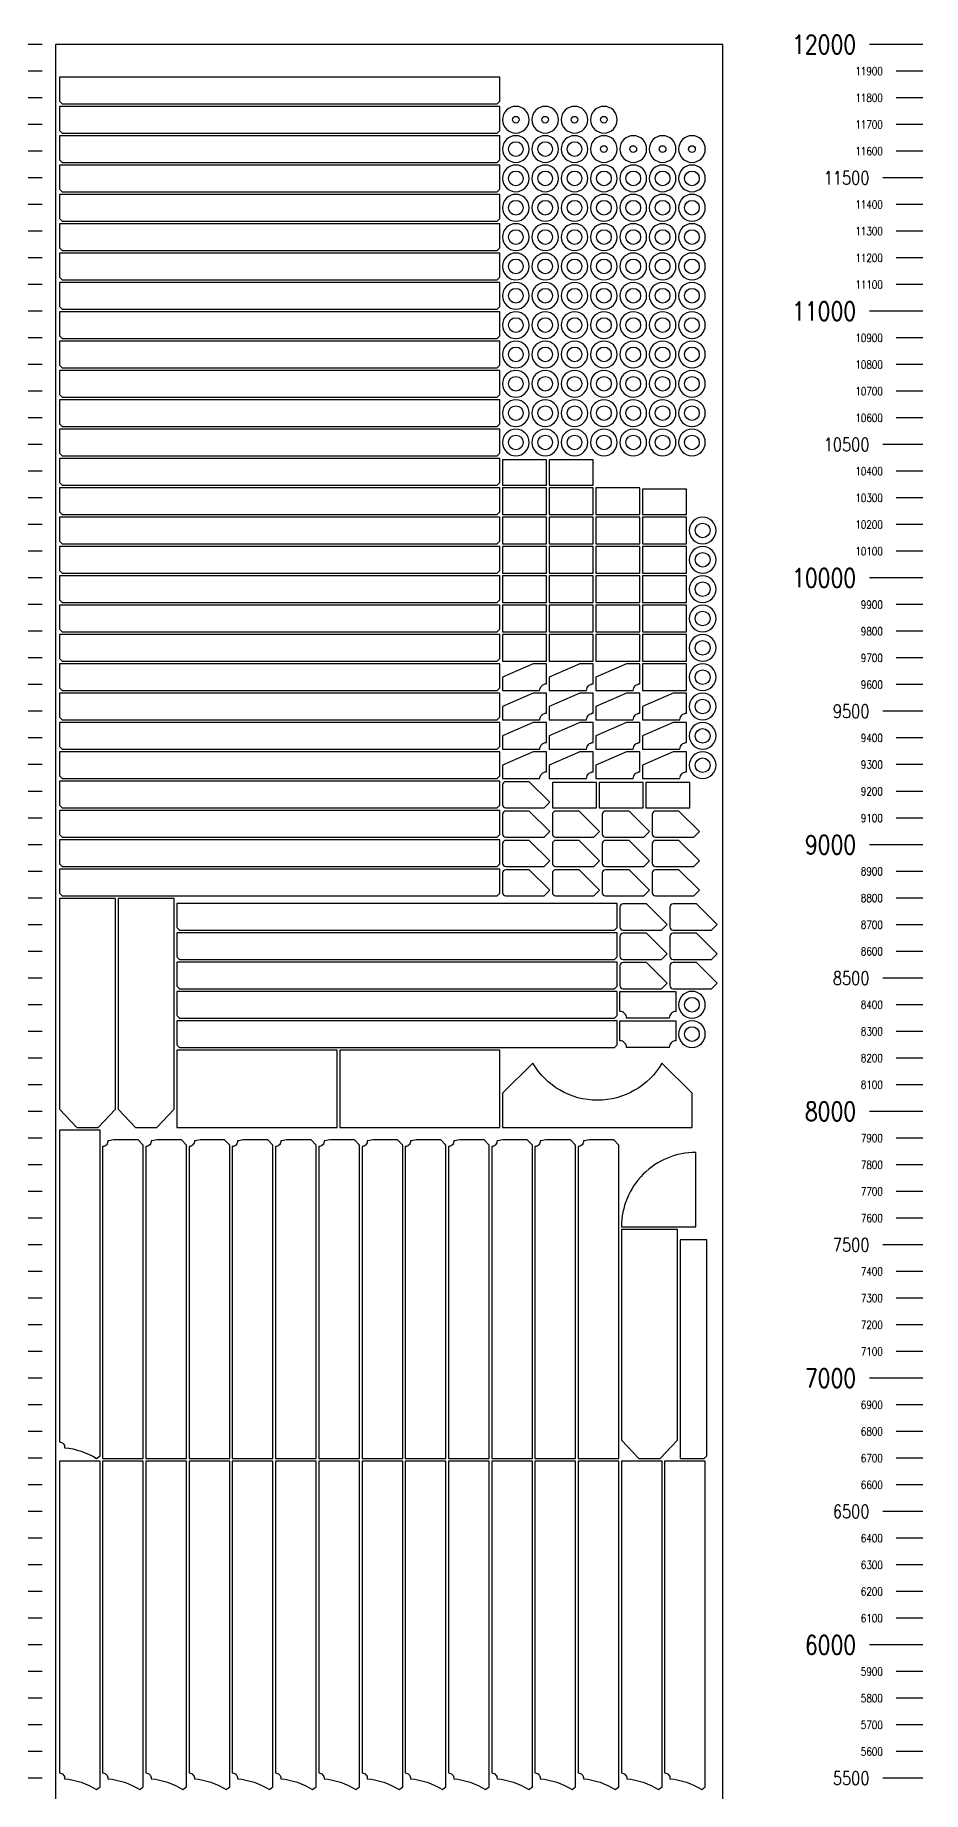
# Model space of a CAD drawing. Header units: millimetres. Extents: x 28039 to 145264, y 9873 to 40131.
# Drawn here: x 95840 to 99166, y 19844 to 26430 of the extents above; entities that cross this region are included whole.
import ezdxf
from ezdxf.enums import TextEntityAlignment as Align

# ---------------------------------------------------------------- set-up
doc = ezdxf.new("R2010")
doc.units = ezdxf.units.MM
doc.styles.add('EasyCutStyle', font='romans.shx', dxfattribs={"width": 0.8})

# ---------------------------------------------------------------- blocks, each defined once
blk = doc.blocks.new('LogoSheet_46632')
at = {"color": 1}
for p, q in [((-50, 12000), (-250, 12000)), ((-50, 11000), (-250, 11000)), ((-50, 10000), (-250, 10000)), ((-50, 9000), (-250, 9000)), ((-50, 8000), (-250, 8000)), ((-50, 7000), (-250, 7000)), ((-50, 6000), (-250, 6000))]:
    blk.add_line(p, q, dxfattribs=at)
at = {"color": 2}
for p, q in [((-50, 11900), (-150, 11900)), ((-50, 11800), (-150, 11800)), ((-50, 11700), (-150, 11700)), ((-50, 11600), (-150, 11600)), ((-50, 11400), (-150, 11400)), ((-50, 11300), (-150, 11300)), ((-50, 11200), (-150, 11200)), ((-50, 11100), (-150, 11100)), ((-50, 10900), (-150, 10900)), ((-50, 10800), (-150, 10800)), ((-50, 10700), (-150, 10700)), ((-50, 10600), (-150, 10600)), ((-50, 10400), (-150, 10400)), ((-50, 10300), (-150, 10300)), ((-50, 10200), (-150, 10200)), ((-50, 10100), (-150, 10100)), ((-50, 9900), (-150, 9900)), ((-50, 9800), (-150, 9800)), ((-50, 9700), (-150, 9700)), ((-50, 9600), (-150, 9600)), ((-50, 9400), (-150, 9400)), ((-50, 9300), (-150, 9300)), ((-50, 9200), (-150, 9200)), ((-50, 9100), (-150, 9100)), ((-50, 8900), (-150, 8900)), ((-50, 8800), (-150, 8800)), ((-50, 8700), (-150, 8700)), ((-50, 8600), (-150, 8600)), ((-50, 8400), (-150, 8400)), ((-50, 8300), (-150, 8300)), ((-50, 8200), (-150, 8200)), ((-50, 8100), (-150, 8100)), ((-50, 7900), (-150, 7900)), ((-50, 7800), (-150, 7800)), ((-50, 7700), (-150, 7700)), ((-50, 7600), (-150, 7600)), ((-50, 7400), (-150, 7400)), ((-50, 7300), (-150, 7300)), ((-50, 7200), (-150, 7200)), ((-50, 7100), (-150, 7100)), ((-50, 6900), (-150, 6900)), ((-50, 6800), (-150, 6800)), ((-50, 6700), (-150, 6700)), ((-50, 6600), (-150, 6600)), ((-50, 6400), (-150, 6400)), ((-50, 6300), (-150, 6300)), ((-50, 6200), (-150, 6200)), ((-50, 6100), (-150, 6100)), ((-50, 5900), (-150, 5900)), ((-50, 5800), (-150, 5800)), ((-50, 5700), (-150, 5700)), ((-50, 5600), (-150, 5600))]:
    blk.add_line(p, q, dxfattribs=at)
at = {"color": 7}
for p, q in [((-50, 11500), (-200, 11500)), ((-50, 10500), (-200, 10500)), ((-50, 9500), (-200, 9500)), ((-50, 8500), (-200, 8500)), ((-50, 7500), (-200, 7500)), ((-50, 6500), (-200, 6500)), ((-50, 5500), (-200, 5500))]:
    blk.add_line(p, q, dxfattribs=at)
at = {"style": 'EasyCutStyle', "width": 0.8}
for tag, p in [('MATERIAL_SHEET', (232.8, -612.4)), ('DIMENSION_SHEET', (232.8, -692.4)), ('THICKNESS_SHEET', (232.8, -772.4)), ('NAME_SHEET', (232.8, -852.4)), ('ID_SHEET', (232.8, -932.4))]:
    blk.add_attdef(tag, p, '', height=40, dxfattribs=at)
blk = doc.blocks.new('LogoSheet_40291')
at = {"color": 1}
for p, q in [((-50, 12000), (-250, 12000)), ((-50, 11000), (-250, 11000)), ((-50, 10000), (-250, 10000)), ((-50, 9000), (-250, 9000)), ((-50, 8000), (-250, 8000)), ((-50, 7000), (-250, 7000)), ((-50, 6000), (-250, 6000))]:
    blk.add_line(p, q, dxfattribs=at)
at = {"color": 2}
for p, q in [((-50, 11900), (-150, 11900)), ((-50, 11800), (-150, 11800)), ((-50, 11700), (-150, 11700)), ((-50, 11600), (-150, 11600)), ((-50, 11400), (-150, 11400)), ((-50, 11300), (-150, 11300)), ((-50, 11200), (-150, 11200)), ((-50, 11100), (-150, 11100)), ((-50, 10900), (-150, 10900)), ((-50, 10800), (-150, 10800)), ((-50, 10700), (-150, 10700)), ((-50, 10600), (-150, 10600)), ((-50, 10400), (-150, 10400)), ((-50, 10300), (-150, 10300)), ((-50, 10200), (-150, 10200)), ((-50, 10100), (-150, 10100)), ((-50, 9900), (-150, 9900)), ((-50, 9800), (-150, 9800)), ((-50, 9700), (-150, 9700)), ((-50, 9600), (-150, 9600)), ((-50, 9400), (-150, 9400)), ((-50, 9300), (-150, 9300)), ((-50, 9200), (-150, 9200)), ((-50, 9100), (-150, 9100)), ((-50, 8900), (-150, 8900)), ((-50, 8800), (-150, 8800)), ((-50, 8700), (-150, 8700)), ((-50, 8600), (-150, 8600)), ((-50, 8400), (-150, 8400)), ((-50, 8300), (-150, 8300)), ((-50, 8200), (-150, 8200)), ((-50, 8100), (-150, 8100)), ((-50, 7900), (-150, 7900)), ((-50, 7800), (-150, 7800)), ((-50, 7700), (-150, 7700)), ((-50, 7600), (-150, 7600)), ((-50, 7400), (-150, 7400)), ((-50, 7300), (-150, 7300)), ((-50, 7200), (-150, 7200)), ((-50, 7100), (-150, 7100)), ((-50, 6900), (-150, 6900)), ((-50, 6800), (-150, 6800)), ((-50, 6700), (-150, 6700)), ((-50, 6600), (-150, 6600)), ((-50, 6400), (-150, 6400)), ((-50, 6300), (-150, 6300)), ((-50, 6200), (-150, 6200)), ((-50, 6100), (-150, 6100)), ((-50, 5900), (-150, 5900)), ((-50, 5800), (-150, 5800)), ((-50, 5700), (-150, 5700)), ((-50, 5600), (-150, 5600))]:
    blk.add_line(p, q, dxfattribs=at)
at = {"color": 7}
for p, q in [((-50, 11500), (-200, 11500)), ((-50, 10500), (-200, 10500)), ((-50, 9500), (-200, 9500)), ((-50, 8500), (-200, 8500)), ((-50, 7500), (-200, 7500)), ((-50, 6500), (-200, 6500)), ((-50, 5500), (-200, 5500))]:
    blk.add_line(p, q, dxfattribs=at)
at = {"color": 7, "style": 'EasyCutStyle', "width": 0.8}
for s, height, p in [('12000', 70, (-300, 12000)), ('11900', 30, (-200, 11900)), ('11800', 30, (-200, 11800)), ('11700', 30, (-200, 11700)), ('11600', 30, (-200, 11600)), ('11500', 50, (-250, 11500)), ('11400', 30, (-200, 11400)), ('11300', 30, (-200, 11300)), ('11200', 30, (-200, 11200)), ('11100', 30, (-200, 11100)), ('11000', 70, (-300, 11000)), ('10900', 30, (-200, 10900)), ('10800', 30, (-200, 10800)), ('10700', 30, (-200, 10700)), ('10600', 30, (-200, 10600)), ('10500', 50, (-250, 10500)), ('10400', 30, (-200, 10400)), ('10300', 30, (-200, 10300)), ('10200', 30, (-200, 10200)), ('10100', 30, (-200, 10100)), ('10000', 70, (-300, 10000)), ('9900', 30, (-200, 9900)), ('9800', 30, (-200, 9800)), ('9700', 30, (-200, 9700)), ('9600', 30, (-200, 9600)), ('9500', 50, (-250, 9500)), ('9400', 30, (-200, 9400)), ('9300', 30, (-200, 9300)), ('9200', 30, (-200, 9200)), ('9100', 30, (-200, 9100)), ('9000', 70, (-300, 9000)), ('8900', 30, (-200, 8900)), ('8800', 30, (-200, 8800)), ('8700', 30, (-200, 8700)), ('8600', 30, (-200, 8600)), ('8500', 50, (-250, 8500)), ('8400', 30, (-200, 8400)), ('8300', 30, (-200, 8300)), ('8200', 30, (-200, 8200)), ('8100', 30, (-200, 8100)), ('8000', 70, (-300, 8000)), ('7900', 30, (-200, 7900)), ('7800', 30, (-200, 7800)), ('7700', 30, (-200, 7700)), ('7600', 30, (-200, 7600)), ('7500', 50, (-250, 7500)), ('7400', 30, (-200, 7400)), ('7300', 30, (-200, 7300)), ('7200', 30, (-200, 7200)), ('7100', 30, (-200, 7100)), ('7000', 70, (-300, 7000)), ('6900', 30, (-200, 6900)), ('6800', 30, (-200, 6800)), ('6700', 30, (-200, 6700)), ('6600', 30, (-200, 6600)), ('6500', 50, (-250, 6500)), ('6400', 30, (-200, 6400)), ('6300', 30, (-200, 6300)), ('6200', 30, (-200, 6200)), ('6100', 30, (-200, 6100)), ('6000', 70, (-300, 6000)), ('5900', 30, (-200, 5900)), ('5800', 30, (-200, 5800)), ('5700', 30, (-200, 5700)), ('5600', 30, (-200, 5600)), ('5500', 50, (-250, 5500))]:
    blk.add_text(s, height=height, dxfattribs=at).set_placement(p, align=Align.MIDDLE_RIGHT)
at = {"style": 'EasyCutStyle', "width": 0.8}
for tag, p in [('MATERIAL_SHEET', (232.8, -612.4)), ('DIMENSION_SHEET', (232.8, -692.4)), ('THICKNESS_SHEET', (232.8, -772.4)), ('NAME_SHEET', (232.8, -852.4)), ('ID_SHEET', (232.8, -932.4))]:
    blk.add_attdef(tag, p, '', height=40, dxfattribs=at)

msp = doc.modelspace()

# ---------------------------------------------------------------- linework, layer by layer
at = {"color": 34, "true_color": 0x945a17}
msp.add_lwpolyline([(95915.9, 14395.1), (98415.9, 14395.1), (98415.9, 26395.1), (95915.9, 26395.1)], close=True, dxfattribs=at)
at = {"color": 2}
for points in [[(95930.9, 26183.1), (95940.9, 26173.1), (97570.9, 26173.1), (97580.9, 26183.1), (97580.9, 26273.1), (95930.9, 26273.1)], [(95930.9, 26073.1), (95940.9, 26063.1), (97570.9, 26063.1), (97580.9, 26073.1), (97580.9, 26163.1), (95930.9, 26163.1)], [(95930.9, 25963.1), (95940.9, 25953.1), (97570.9, 25953.1), (97580.9, 25963.1), (97580.9, 26053.1), (95930.9, 26053.1)], [(95930.9, 25853.1), (95940.9, 25843.1), (97570.9, 25843.1), (97580.9, 25853.1), (97580.9, 25943.1), (95930.9, 25943.1)], [(95930.9, 25743.1), (95940.9, 25733.1), (97570.9, 25733.1), (97580.9, 25743.1), (97580.9, 25833.1), (95930.9, 25833.1)], [(95930.9, 25633.1), (95940.9, 25623.1), (97570.9, 25623.1), (97580.9, 25633.1), (97580.9, 25723.1), (95930.9, 25723.1)], [(95930.9, 25523.1), (95940.9, 25513.1), (97570.9, 25513.1), (97580.9, 25523.1), (97580.9, 25613.1), (95930.9, 25613.1)], [(95930.9, 25413.1), (95940.9, 25403.1), (97570.9, 25403.1), (97580.9, 25413.1), (97580.9, 25503.1), (95930.9, 25503.1)], [(95930.9, 25303.1), (95940.9, 25293.1), (97570.9, 25293.1), (97580.9, 25303.1), (97580.9, 25393.1), (95930.9, 25393.1)], [(95930.9, 25193.1), (95940.9, 25183.1), (97570.9, 25183.1), (97580.9, 25193.1), (97580.9, 25283.1), (95930.9, 25283.1)], [(95930.9, 25083.1), (95940.9, 25073.1), (97570.9, 25073.1), (97580.9, 25083.1), (97580.9, 25173.1), (95930.9, 25173.1)], [(95930.9, 24973.1), (95940.9, 24963.1), (97570.9, 24963.1), (97580.9, 24973.1), (97580.9, 25063.1), (95930.9, 25063.1)], [(95930.9, 24863.1), (95940.9, 24853.1), (97570.9, 24853.1), (97580.9, 24863.1), (97580.9, 24953.1), (95930.9, 24953.1)], [(95930.9, 24753.1), (95940.9, 24743.1), (97570.9, 24743.1), (97580.9, 24753.1), (97580.9, 24843.1), (95930.9, 24843.1)], [(97590.9, 24743.1), (97755.9, 24743.1), (97755.9, 24838.1), (97590.9, 24838.1)], [(97765.9, 24743.1), (97930.9, 24743.1), (97930.9, 24838.1), (97765.9, 24838.1)], [(95930.9, 24643.1), (95940.9, 24633.1), (97570.9, 24633.1), (97580.9, 24643.1), (97580.9, 24733.1), (95930.9, 24733.1)], [(97755.9, 24633.1), (97755.9, 24733.1), (97590.9, 24733.1), (97590.9, 24633.1)], [(97930.9, 24633.1), (97930.9, 24733.1), (97765.9, 24733.1), (97765.9, 24633.1)], [(98105.9, 24633.1), (98105.9, 24733.1), (97940.9, 24733.1), (97940.9, 24633.1)], [(98115.9, 24633.1), (98280.9, 24633.1), (98280.9, 24728.1), (98115.9, 24728.1)], [(95930.9, 24533.1), (95940.9, 24523.1), (97570.9, 24523.1), (97580.9, 24533.1), (97580.9, 24623.1), (95930.9, 24623.1)], [(97755.9, 24523.1), (97755.9, 24623.1), (97590.9, 24623.1), (97590.9, 24523.1)], [(97930.9, 24523.1), (97930.9, 24623.1), (97765.9, 24623.1), (97765.9, 24523.1)], [(98105.9, 24523.1), (98105.9, 24623.1), (97940.9, 24623.1), (97940.9, 24523.1)], [(98280.9, 24523.1), (98280.9, 24623.1), (98115.9, 24623.1), (98115.9, 24523.1)], [(95930.9, 24423.1), (95940.9, 24413.1), (97570.9, 24413.1), (97580.9, 24423.1), (97580.9, 24513.1), (95930.9, 24513.1)], [(97755.9, 24413.1), (97755.9, 24513.1), (97590.9, 24513.1), (97590.9, 24413.1)], [(97930.9, 24413.1), (97930.9, 24513.1), (97765.9, 24513.1), (97765.9, 24413.1)], [(98105.9, 24413.1), (98105.9, 24513.1), (97940.9, 24513.1), (97940.9, 24413.1)], [(98280.9, 24413.1), (98280.9, 24513.1), (98115.9, 24513.1), (98115.9, 24413.1)], [(95930.9, 24313.1), (95940.9, 24303.1), (97570.9, 24303.1), (97580.9, 24313.1), (97580.9, 24403.1), (95930.9, 24403.1)], [(97755.9, 24303.1), (97755.9, 24403.1), (97590.9, 24403.1), (97590.9, 24303.1)], [(97930.9, 24303.1), (97930.9, 24403.1), (97765.9, 24403.1), (97765.9, 24303.1)], [(98105.9, 24303.1), (98105.9, 24403.1), (97940.9, 24403.1), (97940.9, 24303.1)], [(98280.9, 24303.1), (98280.9, 24403.1), (98115.9, 24403.1), (98115.9, 24303.1)], [(95930.9, 24203.1), (95940.9, 24193.1), (97570.9, 24193.1), (97580.9, 24203.1), (97580.9, 24293.1), (95930.9, 24293.1)], [(97755.9, 24193.1), (97755.9, 24293.1), (97590.9, 24293.1), (97590.9, 24193.1)], [(97930.9, 24193.1), (97930.9, 24293.1), (97765.9, 24293.1), (97765.9, 24193.1)], [(98105.9, 24193.1), (98105.9, 24293.1), (97940.9, 24293.1), (97940.9, 24193.1)], [(98280.9, 24193.1), (98280.9, 24293.1), (98115.9, 24293.1), (98115.9, 24193.1)], [(95930.9, 24093.1), (95940.9, 24083.1), (97570.9, 24083.1), (97580.9, 24093.1), (97580.9, 24183.1), (95930.9, 24183.1)], [(97755.9, 24083.1), (97755.9, 24183.1), (97590.9, 24183.1), (97590.9, 24083.1)], [(97930.9, 24083.1), (97930.9, 24183.1), (97765.9, 24183.1), (97765.9, 24083.1)], [(98105.9, 24083.1), (98105.9, 24183.1), (97940.9, 24183.1), (97940.9, 24083.1)], [(98280.9, 24083.1), (98280.9, 24183.1), (98115.9, 24183.1), (98115.9, 24083.1)], [(95930.9, 23983.1), (95940.9, 23973.1), (97570.9, 23973.1), (97580.9, 23983.1), (97580.9, 24073.1), (95930.9, 24073.1)], [(98280.9, 23973.1), (98280.9, 24073.1), (98115.9, 24073.1), (98115.9, 23973.1)], [(95930.9, 23873.1), (95940.9, 23863.1), (97570.9, 23863.1), (97580.9, 23873.1), (97580.9, 23963.1), (95930.9, 23963.1)], [(95930.9, 23763.1), (95940.9, 23753.1), (97570.9, 23753.1), (97580.9, 23763.1), (97580.9, 23853.1), (95930.9, 23853.1)], [(95930.9, 23653.1), (95940.9, 23643.1), (97570.9, 23643.1), (97580.9, 23653.1), (97580.9, 23743.1), (95930.9, 23743.1)], [(95930.9, 23543.1), (95940.9, 23533.1), (97570.9, 23533.1), (97580.9, 23543.1), (97580.9, 23633.1), (95930.9, 23633.1)], [(97777.9, 23533.1), (97942.9, 23533.1), (97942.9, 23628.1), (97777.9, 23628.1)], [(97952.9, 23533.1), (98117.9, 23533.1), (98117.9, 23628.1), (97952.9, 23628.1)], [(98127.9, 23533.1), (98292.9, 23533.1), (98292.9, 23628.1), (98127.9, 23628.1)], [(95930.9, 23433.1), (95940.9, 23423.1), (97570.9, 23423.1), (97580.9, 23433.1), (97580.9, 23523.1), (95930.9, 23523.1)], [(95930.9, 23323.1), (95940.9, 23313.1), (97570.9, 23313.1), (97580.9, 23323.1), (97580.9, 23413.1), (95930.9, 23413.1)], [(95930.9, 23213.1), (95940.9, 23203.1), (97570.9, 23203.1), (97580.9, 23213.1), (97580.9, 23303.1), (95930.9, 23303.1)], [(96075.9, 22335.1), (96140.9, 22403.1), (96140.9, 23193.1), (95930.9, 23193.1), (95930.9, 22403.1), (95995.9, 22335.1)], [(96295.9, 22335.1), (96360.9, 22403.1), (96360.9, 23193.1), (96150.9, 23193.1), (96150.9, 22403.1), (96215.9, 22335.1)], [(96370.9, 23085.1), (96380.9, 23075.1), (98010.9, 23075.1), (98020.9, 23085.1), (98020.9, 23175.1), (96370.9, 23175.1)], [(96370.9, 22975.1), (96380.9, 22965.1), (98010.9, 22965.1), (98020.9, 22975.1), (98020.9, 23065.1), (96370.9, 23065.1)], [(96370.9, 22865.1), (96380.9, 22855.1), (98010.9, 22855.1), (98020.9, 22865.1), (98020.9, 22955.1), (96370.9, 22955.1)], [(96370.9, 22755.1), (96380.9, 22745.1), (98010.9, 22745.1), (98020.9, 22755.1), (98020.9, 22845.1), (96370.9, 22845.1)], [(96370.9, 22645.1), (96380.9, 22635.1), (98010.9, 22635.1), (98020.9, 22645.1), (98020.9, 22735.1), (96370.9, 22735.1)], [(96370.9, 22335.1), (96970.9, 22335.1), (96970.9, 22625.1), (96370.9, 22625.1)], [(96980.9, 22335.1), (97580.9, 22335.1), (97580.9, 22625.1), (96980.9, 22625.1)], [(98181.9, 21094.1), (98246.9, 21162.1), (98246.9, 21952.1), (98036.9, 21952.1), (98036.9, 21162.1), (98101.9, 21094.1)], [(98346.9, 21094.1), (98356.9, 21104.1), (98356.9, 21914.1), (98256.9, 21914.1), (98256.9, 21094.1)]]:
    msp.add_lwpolyline(points, close=True, dxfattribs=at)
at = {"color": 2, "elevation": 0}
for points in [[(97640.9, 26063.1, 1), (97640.9, 26163.1, 1)], [(97750.9, 26063.1, 1), (97750.9, 26163.1, 1)], [(97860.9, 26063.1, 1), (97860.9, 26163.1, 1)], [(97970.9, 26063.1, 1), (97970.9, 26163.1, 1)], [(97640.9, 25953.1, 1), (97640.9, 26053.1, 1)], [(97750.9, 25953.1, 1), (97750.9, 26053.1, 1)], [(97860.9, 25953.1, 1), (97860.9, 26053.1, 1)], [(97970.9, 25953.1, 1), (97970.9, 26053.1, 1)], [(98080.9, 25953.1, 1), (98080.9, 26053.1, 1)], [(98190.9, 25953.1, 1), (98190.9, 26053.1, 1)], [(98300.9, 25953.1, 1), (98300.9, 26053.1, 1)], [(97640.9, 25843.1, 1), (97640.9, 25943.1, 1)], [(97750.9, 25843.1, 1), (97750.9, 25943.1, 1)], [(97860.9, 25843.1, 1), (97860.9, 25943.1, 1)], [(97970.9, 25843.1, 1), (97970.9, 25943.1, 1)], [(98080.9, 25843.1, 1), (98080.9, 25943.1, 1)], [(98190.9, 25843.1, 1), (98190.9, 25943.1, 1)], [(98300.9, 25843.1, 1), (98300.9, 25943.1, 1)], [(97640.9, 25733.1, 1), (97640.9, 25833.1, 1)], [(97750.9, 25733.1, 1), (97750.9, 25833.1, 1)], [(97860.9, 25733.1, 1), (97860.9, 25833.1, 1)], [(97970.9, 25733.1, 1), (97970.9, 25833.1, 1)], [(98080.9, 25733.1, 1), (98080.9, 25833.1, 1)], [(98190.9, 25733.1, 1), (98190.9, 25833.1, 1)], [(98300.9, 25733.1, 1), (98300.9, 25833.1, 1)], [(97640.9, 25623.1, 1), (97640.9, 25723.1, 1)], [(97750.9, 25623.1, 1), (97750.9, 25723.1, 1)], [(97860.9, 25623.1, 1), (97860.9, 25723.1, 1)], [(97970.9, 25623.1, 1), (97970.9, 25723.1, 1)], [(98080.9, 25623.1, 1), (98080.9, 25723.1, 1)], [(98190.9, 25623.1, 1), (98190.9, 25723.1, 1)], [(98300.9, 25623.1, 1), (98300.9, 25723.1, 1)], [(97640.9, 25513.1, 1), (97640.9, 25613.1, 1)], [(97750.9, 25513.1, 1), (97750.9, 25613.1, 1)], [(97860.9, 25513.1, 1), (97860.9, 25613.1, 1)], [(97970.9, 25513.1, 1), (97970.9, 25613.1, 1)], [(98080.9, 25513.1, 1), (98080.9, 25613.1, 1)], [(98190.9, 25513.1, 1), (98190.9, 25613.1, 1)], [(98300.9, 25513.1, 1), (98300.9, 25613.1, 1)], [(97640.9, 25403.1, 1), (97640.9, 25503.1, 1)], [(97750.9, 25403.1, 1), (97750.9, 25503.1, 1)], [(97860.9, 25403.1, 1), (97860.9, 25503.1, 1)], [(97970.9, 25403.1, 1), (97970.9, 25503.1, 1)], [(98080.9, 25403.1, 1), (98080.9, 25503.1, 1)], [(98190.9, 25403.1, 1), (98190.9, 25503.1, 1)], [(98300.9, 25403.1, 1), (98300.9, 25503.1, 1)], [(97640.9, 25293.1, 1), (97640.9, 25393.1, 1)], [(97750.9, 25293.1, 1), (97750.9, 25393.1, 1)], [(97860.9, 25293.1, 1), (97860.9, 25393.1, 1)], [(97970.9, 25293.1, 1), (97970.9, 25393.1, 1)], [(98080.9, 25293.1, 1), (98080.9, 25393.1, 1)], [(98190.9, 25293.1, 1), (98190.9, 25393.1, 1)], [(98300.9, 25293.1, 1), (98300.9, 25393.1, 1)], [(97640.9, 25183.1, 1), (97640.9, 25283.1, 1)], [(97750.9, 25183.1, 1), (97750.9, 25283.1, 1)], [(97860.9, 25183.1, 1), (97860.9, 25283.1, 1)], [(97970.9, 25183.1, 1), (97970.9, 25283.1, 1)], [(98080.9, 25183.1, 1), (98080.9, 25283.1, 1)], [(98190.9, 25183.1, 1), (98190.9, 25283.1, 1)], [(98300.9, 25183.1, 1), (98300.9, 25283.1, 1)], [(97640.9, 25073.1, 1), (97640.9, 25173.1, 1)], [(97750.9, 25073.1, 1), (97750.9, 25173.1, 1)], [(97860.9, 25073.1, 1), (97860.9, 25173.1, 1)], [(97970.9, 25073.1, 1), (97970.9, 25173.1, 1)], [(98080.9, 25073.1, 1), (98080.9, 25173.1, 1)], [(98190.9, 25073.1, 1), (98190.9, 25173.1, 1)], [(98300.9, 25073.1, 1), (98300.9, 25173.1, 1)], [(97640.9, 24963.1, 1), (97640.9, 25063.1, 1)], [(97750.9, 24963.1, 1), (97750.9, 25063.1, 1)], [(97860.9, 24963.1, 1), (97860.9, 25063.1, 1)], [(97970.9, 24963.1, 1), (97970.9, 25063.1, 1)], [(98080.9, 24963.1, 1), (98080.9, 25063.1, 1)], [(98190.9, 24963.1, 1), (98190.9, 25063.1, 1)], [(98300.9, 24963.1, 1), (98300.9, 25063.1, 1)], [(97640.9, 24853.1, 1), (97640.9, 24953.1, 1)], [(97750.9, 24853.1, 1), (97750.9, 24953.1, 1)], [(97860.9, 24853.1, 1), (97860.9, 24953.1, 1)], [(97970.9, 24853.1, 1), (97970.9, 24953.1, 1)], [(98080.9, 24853.1, 1), (98080.9, 24953.1, 1)], [(98190.9, 24853.1, 1), (98190.9, 24953.1, 1)], [(98300.9, 24853.1, 1), (98300.9, 24953.1, 1)], [(98340.9, 24523.1, 1), (98340.9, 24623.1, 1)], [(98340.9, 24413.1, 1), (98340.9, 24513.1, 1)], [(98340.9, 24303.1, 1), (98340.9, 24403.1, 1)], [(98340.9, 24193.1, 1), (98340.9, 24293.1, 1)], [(98340.9, 24083.1, 1), (98340.9, 24183.1, 1)], [(97590.9, 23973.1), (97730.9, 23973.1, -0.414214), (97755.9, 23998.1), (97755.9, 24073.1), (97705.9, 24073.1), (97590.9, 24023.1)], [(97765.9, 23973.1), (97905.9, 23973.1, -0.414214), (97930.9, 23998.1), (97930.9, 24073.1), (97880.9, 24073.1), (97765.9, 24023.1)], [(97940.9, 23973.1), (98080.9, 23973.1, -0.414214), (98105.9, 23998.1), (98105.9, 24073.1), (98055.9, 24073.1), (97940.9, 24023.1)], [(98340.9, 23973.1, 1), (98340.9, 24073.1, 1)], [(97590.9, 23863.1), (97730.9, 23863.1, -0.414214), (97755.9, 23888.1), (97755.9, 23963.1), (97705.9, 23963.1), (97590.9, 23913.1)], [(97765.9, 23863.1), (97905.9, 23863.1, -0.414214), (97930.9, 23888.1), (97930.9, 23963.1), (97880.9, 23963.1), (97765.9, 23913.1)], [(97940.9, 23863.1), (98080.9, 23863.1, -0.414214), (98105.9, 23888.1), (98105.9, 23963.1), (98055.9, 23963.1), (97940.9, 23913.1)], [(98115.9, 23863.1), (98255.9, 23863.1, -0.414214), (98280.9, 23888.1), (98280.9, 23963.1), (98230.9, 23963.1), (98115.9, 23913.1)], [(98340.9, 23863.1, 1), (98340.9, 23963.1, 1)], [(97590.9, 23753.1), (97730.9, 23753.1, -0.414214), (97755.9, 23778.1), (97755.9, 23853.1), (97705.9, 23853.1), (97590.9, 23803.1)], [(97765.9, 23753.1), (97905.9, 23753.1, -0.414214), (97930.9, 23778.1), (97930.9, 23853.1), (97880.9, 23853.1), (97765.9, 23803.1)], [(97940.9, 23753.1), (98080.9, 23753.1, -0.414214), (98105.9, 23778.1), (98105.9, 23853.1), (98055.9, 23853.1), (97940.9, 23803.1)], [(98115.9, 23753.1), (98255.9, 23753.1, -0.414214), (98280.9, 23778.1), (98280.9, 23853.1), (98230.9, 23853.1), (98115.9, 23803.1)], [(98340.9, 23753.1, 1), (98340.9, 23853.1, 1)], [(97590.9, 23643.1), (97730.9, 23643.1, -0.414214), (97755.9, 23668.1), (97755.9, 23743.1), (97705.9, 23743.1), (97590.9, 23693.1)], [(97765.9, 23643.1), (97905.9, 23643.1, -0.414214), (97930.9, 23668.1), (97930.9, 23743.1), (97880.9, 23743.1), (97765.9, 23693.1)], [(97940.9, 23643.1), (98080.9, 23643.1, -0.414214), (98105.9, 23668.1), (98105.9, 23743.1), (98055.9, 23743.1), (97940.9, 23693.1)], [(98115.9, 23643.1), (98255.9, 23643.1, -0.414214), (98280.9, 23668.1), (98280.9, 23743.1), (98230.9, 23743.1), (98115.9, 23693.1)], [(98340.9, 23643.1, 1), (98340.9, 23743.1, 1)], [(97590.9, 23545.1, 0.414214), (97602.9, 23533.1), (97746.5, 23533.1), (97767.7, 23554.3), (97690.9, 23631.1), (97602.9, 23631.1, 0.414214), (97590.9, 23619.1)], [(97590.9, 23435.1, 0.414214), (97602.9, 23423.1), (97746.5, 23423.1), (97767.7, 23444.3), (97690.9, 23521.1), (97602.9, 23521.1, 0.414214), (97590.9, 23509.1)], [(97777.9, 23435.1, 0.414214), (97789.9, 23423.1), (97933.5, 23423.1), (97954.7, 23444.3), (97877.9, 23521.1), (97789.9, 23521.1, 0.414214), (97777.9, 23509.1)], [(97964.9, 23435.1, 0.414214), (97976.9, 23423.1), (98120.5, 23423.1), (98141.7, 23444.3), (98064.9, 23521.1), (97976.9, 23521.1, 0.414214), (97964.9, 23509.1)], [(98151.9, 23435.1, 0.414214), (98163.9, 23423.1), (98307.5, 23423.1), (98328.7, 23444.3), (98251.9, 23521.1), (98163.9, 23521.1, 0.414214), (98151.9, 23509.1)], [(97590.9, 23325.1, 0.414214), (97602.9, 23313.1), (97746.5, 23313.1), (97767.7, 23334.3), (97690.9, 23411.1), (97602.9, 23411.1, 0.414214), (97590.9, 23399.1)], [(97777.9, 23325.1, 0.414214), (97789.9, 23313.1), (97933.5, 23313.1), (97954.7, 23334.3), (97877.9, 23411.1), (97789.9, 23411.1, 0.414214), (97777.9, 23399.1)], [(97964.9, 23325.1, 0.414214), (97976.9, 23313.1), (98120.5, 23313.1), (98141.7, 23334.3), (98064.9, 23411.1), (97976.9, 23411.1, 0.414214), (97964.9, 23399.1)], [(98151.9, 23325.1, 0.414214), (98163.9, 23313.1), (98307.5, 23313.1), (98328.7, 23334.3), (98251.9, 23411.1), (98163.9, 23411.1, 0.414214), (98151.9, 23399.1)], [(97590.9, 23215.1, 0.414214), (97602.9, 23203.1), (97746.5, 23203.1), (97767.7, 23224.3), (97690.9, 23301.1), (97602.9, 23301.1, 0.414214), (97590.9, 23289.1)], [(97777.9, 23215.1, 0.414214), (97789.9, 23203.1), (97933.5, 23203.1), (97954.7, 23224.3), (97877.9, 23301.1), (97789.9, 23301.1, 0.414214), (97777.9, 23289.1)], [(97964.9, 23215.1, 0.414214), (97976.9, 23203.1), (98120.5, 23203.1), (98141.7, 23224.3), (98064.9, 23301.1), (97976.9, 23301.1, 0.414214), (97964.9, 23289.1)], [(98151.9, 23215.1, 0.414214), (98163.9, 23203.1), (98307.5, 23203.1), (98328.7, 23224.3), (98251.9, 23301.1), (98163.9, 23301.1, 0.414214), (98151.9, 23289.1)], [(98030.9, 23087.1, 0.414214), (98042.9, 23075.1), (98186.5, 23075.1), (98207.7, 23096.3), (98130.9, 23173.1), (98042.9, 23173.1, 0.414214), (98030.9, 23161.1)], [(98217.9, 23087.1, 0.414214), (98229.9, 23075.1), (98373.5, 23075.1), (98394.7, 23096.3), (98317.9, 23173.1), (98229.9, 23173.1, 0.414214), (98217.9, 23161.1)], [(98030.9, 22977.1, 0.414214), (98042.9, 22965.1), (98186.5, 22965.1), (98207.7, 22986.3), (98130.9, 23063.1), (98042.9, 23063.1, 0.414214), (98030.9, 23051.1)], [(98217.9, 22977.1, 0.414214), (98229.9, 22965.1), (98373.5, 22965.1), (98394.7, 22986.3), (98317.9, 23063.1), (98229.9, 23063.1, 0.414214), (98217.9, 23051.1)], [(98030.9, 22867.1, 0.414214), (98042.9, 22855.1), (98186.5, 22855.1), (98207.7, 22876.3), (98130.9, 22953.1), (98042.9, 22953.1, 0.414214), (98030.9, 22941.1)], [(98217.9, 22867.1, 0.414214), (98229.9, 22855.1), (98373.5, 22855.1), (98394.7, 22876.3), (98317.9, 22953.1), (98229.9, 22953.1, 0.414214), (98217.9, 22941.1)], [(98300.9, 22745.1, 1), (98300.9, 22845.1, 1)], [(98300.9, 22635.1, 1), (98300.9, 22735.1, 1)], [(97590.9, 22335.1), (98301.9, 22335.1), (98301.9, 22463.1), (98188.4, 22576.6, -0.577744), (97704.3, 22576.6), (97590.9, 22463.1)], [(95950.4, 21134.5, -0.113956), (96069.5, 21094.1), (96082.9, 21103.7), (96082.9, 22325.1), (95930.5, 22325.1), (95930.5, 21155.9, -0.434245)], [(96244.9, 21094.1), (96244.9, 22269.1), (96225.9, 22288.1), (96133.5, 22288.1), (96115.8, 22285.1), (96112.4, 22284.9, -0.436964), (96092.5, 22263.4), (96092.5, 21094.1)], [(96406.9, 21094.1), (96406.9, 22269.1), (96387.9, 22288.1), (96295.5, 22288.1), (96277.8, 22285.1), (96274.4, 22284.9, -0.436964), (96254.5, 22263.4), (96254.5, 21094.1)], [(96568.9, 21094.1), (96568.9, 22269.1), (96549.9, 22288.1), (96457.5, 22288.1), (96439.8, 22285.1), (96436.4, 22284.9, -0.436964), (96416.5, 22263.4), (96416.5, 21094.1)], [(96730.9, 21094.1), (96730.9, 22269.1), (96711.9, 22288.1), (96619.5, 22288.1), (96601.8, 22285.1), (96598.4, 22284.9, -0.436964), (96578.5, 22263.4), (96578.5, 21094.1)], [(96892.9, 21094.1), (96892.9, 22269.1), (96873.9, 22288.1), (96781.5, 22288.1), (96763.8, 22285.1), (96760.4, 22284.9, -0.436964), (96740.5, 22263.4), (96740.5, 21094.1)], [(97054.9, 21094.1), (97054.9, 22269.1), (97035.9, 22288.1), (96943.5, 22288.1), (96925.8, 22285.1), (96922.4, 22284.9, -0.436964), (96902.5, 22263.4), (96902.5, 21094.1)], [(97216.9, 21094.1), (97216.9, 22269.1), (97197.9, 22288.1), (97105.5, 22288.1), (97087.8, 22285.1), (97084.4, 22284.9, -0.436964), (97064.5, 22263.4), (97064.5, 21094.1)], [(97378.9, 21094.1), (97378.9, 22269.1), (97359.9, 22288.1), (97267.5, 22288.1), (97249.8, 22285.1), (97246.4, 22284.9, -0.436964), (97226.5, 22263.4), (97226.5, 21094.1)], [(97540.9, 21094.1), (97540.9, 22269.1), (97521.9, 22288.1), (97429.5, 22288.1), (97411.8, 22285.1), (97408.4, 22284.9, -0.436964), (97388.5, 22263.4), (97388.5, 21094.1)], [(97702.9, 21094.1), (97702.9, 22269.1), (97683.9, 22288.1), (97591.5, 22288.1), (97573.8, 22285.1), (97570.4, 22284.9, -0.436964), (97550.5, 22263.4), (97550.5, 21094.1)], [(97864.9, 21094.1), (97864.9, 22269.1), (97845.9, 22288.1), (97753.5, 22288.1), (97735.8, 22285.1), (97732.4, 22284.9, -0.436964), (97712.5, 22263.4), (97712.5, 21094.1)], [(98026.9, 21094.1), (98026.9, 22269.1), (98007.9, 22288.1), (97915.5, 22288.1), (97897.8, 22285.1), (97894.4, 22284.9, -0.436964), (97874.5, 22263.4), (97874.5, 21094.1)], [(98315.9, 21962.1), (98315.9, 22241.5, 0.414214), (98036.5, 21962.1)], [(95950.4, 19893.5, -0.113956), (96069.5, 19853.1), (96082.9, 19862.7), (96082.9, 21084.1), (95930.5, 21084.1), (95930.5, 19914.9, -0.434245)], [(96112.4, 19893.5, -0.113956), (96231.5, 19853.1), (96244.9, 19862.7), (96244.9, 21084.1), (96092.5, 21084.1), (96092.5, 19914.9, -0.434245)], [(96274.4, 19893.5, -0.113956), (96393.5, 19853.1), (96406.9, 19862.7), (96406.9, 21084.1), (96254.5, 21084.1), (96254.5, 19914.9, -0.434245)], [(96436.4, 19893.5, -0.113956), (96555.5, 19853.1), (96568.9, 19862.7), (96568.9, 21084.1), (96416.5, 21084.1), (96416.5, 19914.9, -0.434245)], [(96598.4, 19893.5, -0.113956), (96717.5, 19853.1), (96730.9, 19862.7), (96730.9, 21084.1), (96578.5, 21084.1), (96578.5, 19914.9, -0.434245)], [(96760.4, 19893.5, -0.113956), (96879.5, 19853.1), (96892.9, 19862.7), (96892.9, 21084.1), (96740.5, 21084.1), (96740.5, 19914.9, -0.434245)], [(96922.4, 19893.5, -0.113956), (97041.5, 19853.1), (97054.9, 19862.7), (97054.9, 21084.1), (96902.5, 21084.1), (96902.5, 19914.9, -0.434245)], [(97084.4, 19893.5, -0.113956), (97203.5, 19853.1), (97216.9, 19862.7), (97216.9, 21084.1), (97064.5, 21084.1), (97064.5, 19914.9, -0.434245)], [(97246.4, 19893.5, -0.113956), (97365.5, 19853.1), (97378.9, 19862.7), (97378.9, 21084.1), (97226.5, 21084.1), (97226.5, 19914.9, -0.434245)], [(97408.4, 19893.5, -0.113956), (97527.5, 19853.1), (97540.9, 19862.7), (97540.9, 21084.1), (97388.5, 21084.1), (97388.5, 19914.9, -0.434245)], [(97570.4, 19893.5, -0.113956), (97689.5, 19853.1), (97702.9, 19862.7), (97702.9, 21084.1), (97550.5, 21084.1), (97550.5, 19914.9, -0.434245)], [(97732.4, 19893.5, -0.113956), (97851.5, 19853.1), (97864.9, 19862.7), (97864.9, 21084.1), (97712.5, 21084.1), (97712.5, 19914.9, -0.434245)], [(97894.4, 19893.5, -0.113956), (98013.5, 19853.1), (98026.9, 19862.7), (98026.9, 21084.1), (97874.5, 21084.1), (97874.5, 19914.9, -0.434245)], [(98056.4, 19893.5, -0.113956), (98175.5, 19853.1), (98188.9, 19862.7), (98188.9, 21084.1), (98036.5, 21084.1), (98036.5, 19914.9, -0.434245)], [(98218.4, 19893.5, -0.113956), (98337.5, 19853.1), (98350.9, 19862.7), (98350.9, 21084.1), (98198.5, 21084.1), (98198.5, 19914.9, -0.434245)]]:
    msp.add_lwpolyline(points, format="xyb", close=True, dxfattribs=at)
at = {"color": 1, "elevation": 0}
for points in [[(98030.9, 22770.1), (98030.9, 22845.1), (98240.9, 22845.1), (98240.9, 22770.1, 0.414214), (98215.9, 22745.1), (98055.9, 22745.1, 0.414214)], [(98030.9, 22660.1), (98030.9, 22735.1), (98240.9, 22735.1), (98240.9, 22660.1, 0.414214), (98215.9, 22635.1), (98055.9, 22635.1, 0.414214)]]:
    msp.add_lwpolyline(points, format="xyb", close=True, dxfattribs=at)
at = {"color": 4}
for centre, radius in [((97640.9, 26113.1, 0), 12.5), ((97750.9, 26113.1, 0), 12.5), ((97860.9, 26113.1, 0), 12.5), ((97970.9, 26113.1, 0), 12.5), ((97640.9, 26003.1, 0), 27.5), ((97750.9, 26003.1, 0), 27.5), ((97860.9, 26003.1, 0), 27.5), ((97970.9, 26003.1, 0), 12.5), ((98080.9, 26003.1, 0), 12.5), ((98190.9, 26003.1, 0), 12.5), ((98300.9, 26003.1, 0), 12.5), ((97640.9, 25893.1, 0), 27.5), ((97750.9, 25893.1, 0), 27.5), ((97860.9, 25893.1, 0), 27.5), ((97970.9, 25893.1, 0), 27.5), ((98080.9, 25893.1, 0), 27.5), ((98190.9, 25893.1, 0), 27.5), ((98300.9, 25893.1, 0), 27.5), ((97640.9, 25783.1, 0), 27.5), ((97750.9, 25783.1, 0), 27.5), ((97860.9, 25783.1, 0), 27.5), ((97970.9, 25783.1, 0), 27.5), ((98080.9, 25783.1, 0), 27.5), ((98190.9, 25783.1, 0), 27.5), ((98300.9, 25783.1, 0), 27.5), ((97640.9, 25673.1, 0), 27.5), ((97750.9, 25673.1, 0), 27.5), ((97860.9, 25673.1, 0), 27.5), ((97970.9, 25673.1, 0), 27.5), ((98080.9, 25673.1, 0), 27.5), ((98190.9, 25673.1, 0), 27.5), ((98300.9, 25673.1, 0), 27.5), ((97640.9, 25563.1, 0), 27.5), ((97750.9, 25563.1, 0), 27.5), ((97860.9, 25563.1, 0), 27.5), ((97970.9, 25563.1, 0), 27.5), ((98080.9, 25563.1, 0), 27.5), ((98190.9, 25563.1, 0), 27.5), ((98300.9, 25563.1, 0), 27.5), ((97640.9, 25453.1, 0), 27.5), ((97750.9, 25453.1, 0), 27.5), ((97860.9, 25453.1, 0), 27.5), ((97970.9, 25453.1, 0), 27.5), ((98080.9, 25453.1, 0), 27.5), ((98190.9, 25453.1, 0), 27.5), ((98300.9, 25453.1, 0), 27.5), ((97640.9, 25343.1, 0), 27.5), ((97750.9, 25343.1, 0), 27.5), ((97860.9, 25343.1, 0), 27.5), ((97970.9, 25343.1, 0), 27.5), ((98080.9, 25343.1, 0), 27.5), ((98190.9, 25343.1, 0), 27.5), ((98300.9, 25343.1, 0), 27.5), ((97640.9, 25233.1, 0), 27.5), ((97750.9, 25233.1, 0), 27.5), ((97860.9, 25233.1, 0), 27.5), ((97970.9, 25233.1, 0), 27.5), ((98080.9, 25233.1, 0), 27.5), ((98190.9, 25233.1, 0), 27.5), ((98300.9, 25233.1, 0), 27.5), ((97640.9, 25123.1, 0), 27.5), ((97750.9, 25123.1, 0), 27.5), ((97860.9, 25123.1, 0), 27.5), ((97970.9, 25123.1, 0), 27.5), ((98080.9, 25123.1, 0), 27.5), ((98190.9, 25123.1, 0), 27.5), ((98300.9, 25123.1, 0), 27.5), ((97640.9, 25013.1, 0), 27.5), ((97750.9, 25013.1, 0), 27.5), ((97860.9, 25013.1, 0), 27.5), ((97970.9, 25013.1, 0), 27.5), ((98080.9, 25013.1, 0), 27.5), ((98190.9, 25013.1, 0), 27.5), ((98300.9, 25013.1, 0), 27.5), ((97640.9, 24903.1, 0), 27.5), ((97750.9, 24903.1, 0), 27.5), ((97860.9, 24903.1, 0), 27.5), ((97970.9, 24903.1, 0), 27.5), ((98080.9, 24903.1, 0), 27.5), ((98190.9, 24903.1, 0), 27.5), ((98300.9, 24903.1, 0), 27.5), ((98340.9, 24573.1, 0), 27.5), ((98340.9, 24463.1, 0), 27.5), ((98340.9, 24353.1, 0), 27.5), ((98340.9, 24243.1, 0), 27.5), ((98340.9, 24133.1, 0), 27.5), ((98340.9, 24023.1, 0), 27.5), ((98340.9, 23913.1, 0), 27.5), ((98340.9, 23803.1, 0), 27.5), ((98340.9, 23693.1, 0), 27.5), ((98300.9, 22795.1, 0), 27.5), ((98300.9, 22685.1, 0), 27.5)]:
    msp.add_circle(centre, radius, dxfattribs=at)

# ---------------------------------------------------------------- block references
for name, p in [('LogoSheet_46632', (95915.9, 14395.1)), ('LogoSheet_40291', (99215.9, 14395.1))]:
    msp.add_blockref(name, p)

doc.saveas('drawing.dxf')
